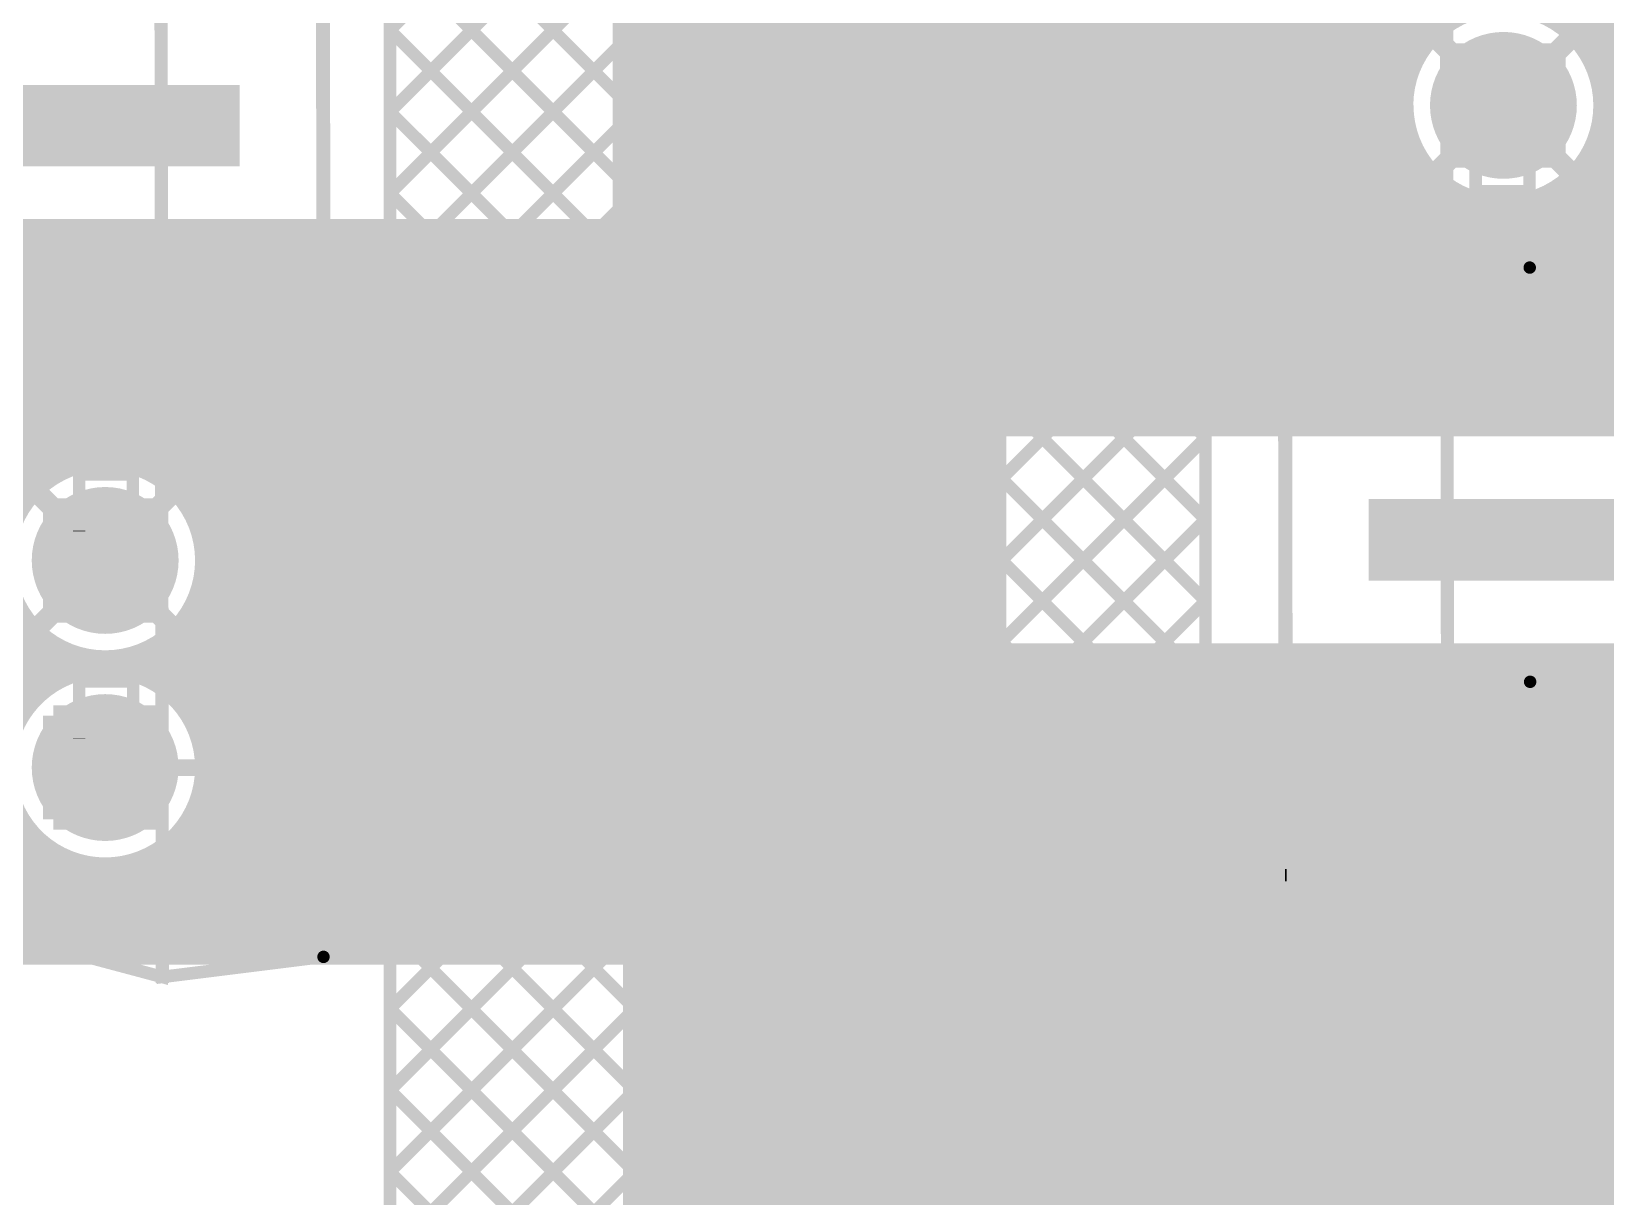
# Model space of a CAD drawing. Extents: x -20 to 155, y -91 to 215.
# Drawn here: x 7.99 to 27.29, y 42.11 to 56.4 of the extents above; entities that cross this region are included whole.
import ezdxf

# ---------------------------------------------------------------- set-up
doc = ezdxf.new("R2010")
doc.units = 0
doc.header["$MEASUREMENT"] = 0
doc.layers.get('0').update_dxf_attribs({"linetype": 'CONTINUOUS'})
for name, color, linetype in [('25-334-0_BOT', 7, 'CONTINUOUS'), ('25-334-0_DRD', 7, 'CONTINUOUS'), ('25-334-0_DRL', 2, 'CONTINUOUS'), ('25-334-0_IN1', 4, 'CONTINUOUS'), ('25-334-0_IN2', 3, 'CONTINUOUS'), ('25-334-0_SMB', 5, 'CONTINUOUS'), ('25-334-0_SMT', 10, 'CONTINUOUS'), ('25-334-0_SST', 12, 'CONTINUOUS'), ('25-334-0_TOP', 11, 'CONTINUOUS'), ('THRUHOLE_TAP', 15, 'CONTINUOUS')]:
    doc.layers.add(name, color=color, linetype=linetype)

# ---------------------------------------------------------------- blocks, each defined once
blk = doc.blocks.new('ROUND_28')
at = {"const_width": 1.09982}
blk.add_lwpolyline([(-0.54991, 0, 1), (0.54991, 0, 1)], format="xyb", close=True, dxfattribs=at)
blk = doc.blocks.new('ROUND_39')
at = {"const_width": 0.90043}
blk.add_lwpolyline([(-0.450214, 0, 1), (0.450214, 0, 1)], format="xyb", close=True, dxfattribs=at)
blk = doc.blocks.new('ROUND_72')
at = {"const_width": 0.7493}
blk.add_lwpolyline([(-0.37465, 0, 1), (0.37465, 0, 1)], format="xyb", close=True, dxfattribs=at)
blk = doc.blocks.new('ROUND_80')
at = {"const_width": 0.54991}
blk.add_lwpolyline([(-0.274954, 0, 1), (0.274954, 0, 1)], format="xyb", close=True, dxfattribs=at)
blk = doc.blocks.new('ROUND_70')
at = {"const_width": 0.0762}
blk.add_lwpolyline([(-0.0381, 0, 1), (0.0381, 0, 1)], format="xyb", close=True, dxfattribs=at)

msp = doc.modelspace()

# ---------------------------------------------------------------- linework, layer by layer
at = {"layer": '25-334-0_BOT', "const_width": 0.254}
for points in [[(15.2654, 102.743), (15.2654, 45.085)], [(15.494, 102.743), (15.494, 45.085)], [(15.7226, 102.743), (15.7226, 45.085)], [(15.9512, 102.743), (15.9512, 45.085)], [(16.1798, 102.743), (16.1798, 45.085)], [(16.4084, 102.743), (16.4084, 45.085)], [(16.637, 102.743), (16.637, 45.085)], [(16.8656, 102.743), (16.8656, 45.085)], [(17.0942, 102.743), (17.0942, 45.085)], [(17.3228, 102.743), (17.3228, 45.085)], [(17.5514, 102.743), (17.5514, 45.085)], [(17.78, 102.743), (17.78, 45.085)], [(18.0086, 102.743), (18.0086, 45.085)], [(18.2372, 102.743), (18.2372, 45.085)], [(18.4658, 102.743), (18.4658, 45.085)], [(18.6944, 102.743), (18.6944, 45.085)], [(18.923, 102.743), (18.923, 45.085)], [(19.1516, 102.743), (19.1516, 45.085)], [(19.3802, 102.743), (19.3802, 45.085)], [(19.6088, 81.534), (19.6088, 45.085)], [(19.8374, 64.643), (19.8374, 51.562)], [(20.066, 64.643), (20.066, 51.562)], [(20.2946, 64.643), (20.2946, 51.562)], [(20.5232, 64.643), (20.5232, 51.562)], [(20.7518, 64.643), (20.7518, 51.562)], [(20.9804, 64.643), (20.9804, 51.562)], [(21.209, 64.643), (21.209, 51.562)], [(21.4376, 64.643), (21.4376, 51.562)], [(21.6662, 64.643), (21.6662, 51.562)], [(21.8948, 64.643), (21.8948, 51.562)], [(22.1234, 64.643), (22.1234, 51.562)], [(22.352, 64.643), (22.352, 51.562)], [(22.5806, 64.643), (22.5806, 51.562)], [(22.8092, 64.643), (22.8092, 51.562)], [(23.0378, 64.643), (23.0378, 51.562)], [(23.2664, 64.643), (23.2664, 51.562)], [(23.495, 64.643), (23.495, 51.562)], [(23.7236, 64.643), (23.7236, 51.562)], [(23.9522, 64.643), (23.9522, 51.562)], [(24.1808, 64.643), (24.1808, 51.562)], [(24.4094, 64.643), (24.4094, 51.562)], [(24.638, 64.643), (24.638, 51.562)], [(27.3812, 64.643), (27.3812, 51.562)], [(15.24, 64.008), (15.24, 53.975)], [(24.8666, 57.65038), (24.8666, 55.88)], [(27.1526, 57.52084), (27.1526, 56.00954)], [(25.0952, 57.24144), (25.0952, 56.28894)], [(25.3238, 57.03062), (25.3238, 56.49722)], [(26.924, 57.18302), (26.924, 56.34482)], [(25.11298, 56.30926), (15.24, 56.30926)], [(89.8652, 56.30926), (26.95702, 56.30926)], [(24.95296, 56.08066), (15.24, 56.08066)], [(89.48928, 56.08066), (27.11704, 56.08066)], [(24.85644, 55.85206), (15.24, 55.85206)], [(89.14892, 55.85206), (27.21102, 55.85206)], [(24.81072, 55.62346), (15.24, 55.62346)], [(88.84412, 55.62346), (27.25674, 55.62346)], [(24.80818, 55.39486), (15.24, 55.39486)], [(88.56218, 55.39486), (27.26182, 55.39486)], [(24.84882, 55.16626), (15.24, 55.16626)], [(24.8666, 55.11038), (24.8666, 51.562)], [(88.30564, 55.16626), (27.22118, 55.16626)], [(24.93772, 54.93766), (15.24, 54.93766)], [(88.06688, 54.93766), (27.13228, 54.93766)], [(27.1526, 54.98084), (27.1526, 51.562)], [(25.08758, 54.70906), (15.24, 54.70906)], [(25.0952, 54.70144), (25.0952, 51.562)], [(87.84844, 54.70906), (26.98242, 54.70906)], [(26.924, 54.64302), (26.924, 51.562)], [(25.33904, 54.48046), (15.24, 54.48046)], [(25.3238, 54.49062), (25.3238, 51.562)], [(25.5524, 54.36362), (25.5524, 51.562)], [(26.4668, 54.3433), (26.4668, 51.562)], [(26.6954, 54.4576), (26.6954, 51.562)], [(87.6427, 54.48046), (26.73096, 54.48046)], [(87.4522, 54.25186), (15.24, 54.25186)], [(25.781, 54.28996), (25.781, 51.562)], [(26.0096, 54.26456), (26.0096, 51.562)], [(26.2382, 54.2798), (26.2382, 51.562)], [(15.24, 53.975), (5.969, 53.975)], [(7.9502, 53.975), (7.9502, 50.70856)], [(8.1788, 53.975), (8.1788, 50.91684)], [(8.4074, 53.975), (8.4074, 51.04638)], [(8.636, 53.975), (8.636, 51.1175)], [(8.8646, 53.975), (8.8646, 51.1429)], [(9.0932, 53.975), (9.0932, 51.12766)], [(9.3218, 53.975), (9.3218, 51.0667)], [(9.5504, 53.975), (9.5504, 50.9524)], [(9.779, 53.975), (9.779, 50.76444)], [(10.0076, 53.975), (10.0076, 50.42916)], [(10.2362, 53.975), (10.2362, 45.085)], [(10.4648, 53.975), (10.4648, 45.085)], [(10.6934, 53.975), (10.6934, 45.085)], [(10.922, 53.975), (10.922, 45.085)], [(11.1506, 53.975), (11.1506, 45.085)], [(11.3792, 53.975), (11.3792, 45.085)], [(11.6078, 53.975), (11.6078, 45.085)], [(11.8364, 53.975), (11.8364, 45.085)], [(12.065, 53.975), (12.065, 45.085)], [(12.2936, 53.975), (12.2936, 45.085)], [(12.5222, 53.975), (12.5222, 45.085)], [(12.7508, 53.975), (12.7508, 45.085)], [(12.9794, 53.975), (12.9794, 45.085)], [(13.208, 53.975), (13.208, 45.085)], [(13.4366, 53.975), (13.4366, 45.085)], [(13.6652, 53.975), (13.6652, 45.085)], [(13.8938, 53.975), (13.8938, 45.085)], [(14.1224, 53.975), (14.1224, 45.085)], [(14.351, 53.975), (14.351, 45.085)], [(14.5796, 53.975), (14.5796, 45.085)], [(14.8082, 53.975), (14.8082, 45.085)], [(15.0368, 53.975), (15.0368, 45.085)], [(87.2744, 54.02326), (15.24, 54.02326)], [(87.1093, 53.79466), (-3.937, 53.79466)], [(86.95436, 53.56606), (-3.937, 53.56606)], [(86.81212, 53.33746), (-3.937, 53.33746)], [(86.6775, 53.10886), (-3.937, 53.10886)], [(86.55304, 52.88026), (-3.937, 52.88026)], [(86.4362, 52.65166), (-3.937, 52.65166)], [(86.32952, 52.42306), (-3.937, 52.42306)], [(86.23046, 52.19446), (-3.937, 52.19446)], [(86.13902, 51.96586), (-3.937, 51.96586)], [(86.0552, 51.73726), (-3.937, 51.73726)], [(19.812, 51.50866), (-3.937, 51.50866)], [(32.131, 51.562), (19.812, 51.562)], [(19.812, 51.562), (19.812, 45.085)], [(19.812, 51.28006), (-3.937, 51.28006)], [(8.4201, 51.05146), (-3.937, 51.05146)], [(19.812, 51.05146), (9.35736, 51.05146)], [(8.05942, 50.82286), (-3.937, 50.82286)], [(19.812, 50.82286), (9.71804, 50.82286)], [(7.86384, 50.59426), (-3.937, 50.59426)], [(19.812, 50.59426), (9.91362, 50.59426)], [(19.812, 50.36566), (10.033, 50.36566)], [(19.812, 50.13706), (10.09904, 50.13706)], [(19.812, 49.90846), (10.11936, 49.90846)], [(19.812, 49.67986), (10.0965, 49.67986)], [(10.0076, 49.40046), (10.0076, 47.88916)], [(19.812, 49.45126), (10.03046, 49.45126)], [(7.87146, 49.22266), (-3.937, 49.22266)], [(7.9502, 49.12106), (7.9502, 48.16856)], [(19.812, 49.22266), (9.906, 49.22266)], [(8.07212, 48.99406), (-3.937, 48.99406)], [(8.1788, 48.91024), (8.1788, 48.37684)], [(19.812, 48.99406), (9.70534, 48.99406)], [(9.779, 49.06264), (9.779, 48.22444)], [(8.44804, 48.76546), (-3.937, 48.76546)], [(8.4074, 48.78324), (8.4074, 48.50638)], [(8.636, 48.70958), (8.636, 48.5775)], [(9.3218, 48.76292), (9.3218, 48.5267)], [(19.812, 48.76546), (9.32942, 48.76546)], [(9.5504, 48.87722), (9.5504, 48.4124)], [(8.48868, 48.53686), (-3.937, 48.53686)], [(8.8646, 48.68418), (8.8646, 48.6029)], [(9.0932, 48.69942), (9.0932, 48.58766)], [(19.812, 48.53686), (9.29132, 48.53686)], [(8.0899, 48.30826), (-3.937, 48.30826)], [(19.812, 48.30826), (9.6901, 48.30826)], [(7.88162, 48.07966), (-3.937, 48.07966)], [(19.812, 48.07966), (9.89838, 48.07966)], [(19.812, 47.85106), (10.02284, 47.85106)], [(19.812, 47.62246), (10.09396, 47.62246)], [(19.812, 47.39386), (10.11936, 47.39386)], [(19.812, 47.16526), (10.10158, 47.16526)], [(10.0076, 46.86046), (10.0076, 45.085)], [(19.812, 46.93666), (10.04062, 46.93666)], [(7.9502, 46.58106), (7.9502, 45.085)], [(19.812, 46.70806), (9.92378, 46.70806)], [(8.04418, 46.47946), (-3.8608, 46.47946)], [(19.812, 46.47946), (9.73328, 46.47946)], [(9.779, 46.52264), (9.779, 45.085)], [(8.38708, 46.25086), (-3.77444, 46.25086)], [(8.1788, 46.37024), (8.1788, 45.085)], [(8.4074, 46.24324), (8.4074, 45.085)], [(9.3218, 46.22292), (9.3218, 45.085)], [(19.812, 46.25086), (9.39038, 46.25086)], [(9.5504, 46.33722), (9.5504, 45.085)], [(19.812, 46.02226), (-3.65506, 46.02226)], [(8.636, 46.16958), (8.636, 45.085)], [(8.8646, 46.14418), (8.8646, 45.085)], [(9.0932, 46.15942), (9.0932, 45.085)], [(19.812, 45.79366), (-3.4925, 45.79366)], [(19.812, 45.56506), (-3.27152, 45.56506)], [(19.812, 45.33646), (-2.94894, 45.33646)], [(19.812, 45.10786), (-2.3241, 45.10786)], [(19.812, 45.085), (-2.159, 45.085)]]:
    msp.add_lwpolyline(points, dxfattribs=at)
for points in [[(26.035, 56.72582, 0.4142136), (24.8031, 55.49392)], [(27.26436, 55.49392, 0.4142136), (26.035, 56.72328)], [(24.80564, 55.49392, 0.4142136), (26.035, 54.26456)], [(26.035, 54.26456, 0.4142136), (27.26436, 55.49392)], [(8.89, 51.14544, 0.4142136), (7.6581, 49.91354)], [(10.11936, 49.91354, 0.4142136), (8.89, 51.1429)], [(7.66064, 49.91354, 0.4142136), (8.89, 48.68418)], [(8.89, 48.68418, 0.4142136), (10.11936, 49.91354)], [(8.89, 48.60544, 0.4142136), (7.6581, 47.37354)], [(10.11936, 47.37354, 0.4142136), (8.89, 48.6029)], [(7.66064, 47.37354, 0.4142136), (8.89, 46.14418)], [(8.89, 46.14418, 0.4142136), (10.11936, 47.37354)]]:
    msp.add_lwpolyline(points, format="xyb", dxfattribs=at)
at = {"layer": '25-334-0_DRD', "const_width": 0.254}
for points in [[(25.4, 56.12892), (25.4, 54.85892)], [(26.67, 56.12892), (25.4, 56.12892)], [(26.035, 56.12892), (26.035, 54.85892)], [(26.67, 54.85892), (26.67, 56.12892)], [(26.67, 55.49392), (25.4, 55.49392)], [(25.4, 54.85892), (26.67, 54.85892)], [(8.255, 52.451), (8.89, 53.086)], [(8.255, 52.959), (8.255, 52.451)], [(8.89, 52.324), (8.255, 52.959)], [(8.89, 53.086), (9.525, 52.451)], [(9.525, 52.959), (8.89, 52.324)], [(9.525, 52.451), (9.525, 52.959)], [(25.4, 52.451), (26.035, 53.086)], [(25.4, 52.959), (25.4, 52.451)], [(26.035, 52.324), (25.4, 52.959)], [(26.035, 53.086), (26.67, 52.451)], [(26.67, 52.959), (26.035, 52.324)], [(26.67, 52.451), (26.67, 52.959)], [(8.255, 50.54854), (8.255, 49.27854)], [(9.525, 50.54854), (8.255, 50.54854)], [(8.89, 50.54854), (8.89, 49.27854)], [(9.525, 49.27854), (9.525, 50.54854)], [(9.525, 49.91354), (8.255, 49.91354)], [(8.255, 49.27854), (9.525, 49.27854)], [(8.255, 48.00854), (8.255, 46.73854)], [(9.525, 48.00854), (8.255, 48.00854)], [(8.89, 48.00854), (8.89, 46.73854)], [(9.525, 46.73854), (9.525, 48.00854)], [(25.4, 47.371), (26.035, 48.006)], [(26.035, 48.006), (26.67, 47.371)], [(25.4, 47.879), (25.4, 47.371)], [(26.035, 47.244), (25.4, 47.879)], [(26.67, 47.879), (26.035, 47.244)], [(26.67, 47.371), (26.67, 47.879)], [(9.525, 47.37354), (8.255, 47.37354)], [(8.255, 46.73854), (9.525, 46.73854)]]:
    msp.add_lwpolyline(points, dxfattribs=at)
at = {"layer": '25-334-0_DRL', "const_width": 1.00076}
for points in [[(7.239, 55.245), (10.541, 55.245)], [(24.384, 50.165), (27.686, 50.165)]]:
    msp.add_lwpolyline(points, dxfattribs=at)
at = {"layer": '25-334-0_IN1'}
for points, const_width in [([(19.4818, 94.6912), (19.4818, 56.15686)], 0.254), ([(19.2532, 94.4626), (19.2532, 55.92826)], 0.254), ([(19.0246, 94.234), (19.0246, 55.69966)], 0.254), ([(18.796, 94.0054), (18.796, 55.47106)], 0.254), ([(18.5674, 93.7768), (18.5674, 55.24246)], 0.254), ([(18.3388, 93.5482), (18.3388, 55.01386)], 0.254), ([(18.1102, 93.3196), (18.1102, 54.78526)], 0.254), ([(17.8816, 93.091), (17.8816, 54.55666)], 0.254), ([(17.653, 92.8624), (17.653, 54.32806)], 0.254), ([(17.4244, 92.6338), (17.4244, 54.09946)], 0.254), ([(17.1958, 92.4052), (17.1958, 53.87086)], 0.254), ([(16.9672, 92.1766), (16.9672, 53.64226)], 0.254), ([(16.7386, 91.948), (16.7386, 53.41366)], 0.254), ([(16.51, 91.7194), (16.51, 53.18506)], 0.254), ([(16.2814, 91.4908), (16.2814, 52.95646)], 0.254), ([(16.0528, 91.2622), (16.0528, 52.72786)], 0.254), ([(15.8242, 91.0336), (15.8242, 52.49926)], 0.254), ([(15.5956, 90.805), (15.5956, 52.27066)], 0.254), ([(15.367, 90.5764), (15.367, 52.04206)], 0.254), ([(8.89, 47.37354), (11.55954, 47.37354), (24.765, 60.579), (35.56, 60.579), (50.927, 75.946), (50.927, 86.36), (50.8, 86.36)], 0.2032), ([(19.7104, 81.534), (19.7104, 56.38546)], 0.254), ([(15.24, 64.008), (15.24, 53.975)], 0.254), ([(24.3332, 61.0108), (11.5824, 48.26)], 0.254), ([(25.01646, 59.9694), (13.30706, 48.26)], 0.254), ([(24.511, 59.4614), (24.511, 53.21808)], 0.254), ([(24.2824, 59.2328), (24.2824, 51.562)], 0.254), ([(24.0538, 59.0042), (24.0538, 51.562)], 0.254), ([(23.8252, 58.7756), (23.8252, 51.562)], 0.254), ([(23.5966, 58.547), (23.5966, 51.562)], 0.254), ([(23.368, 58.3184), (23.368, 51.562)], 0.254), ([(23.1394, 58.0898), (23.1394, 51.562)], 0.254), ([(22.9108, 57.8612), (22.9108, 51.562)], 0.254), ([(22.6822, 57.6326), (22.6822, 51.562)], 0.254), ([(22.4536, 57.404), (22.4536, 51.562)], 0.254), ([(24.7396, 57.48274), (24.7396, 56.0451)], 0.254), ([(27.2542, 57.33034), (27.2542, 56.1975)], 0.254), ([(22.225, 57.1754), (22.225, 51.562)], 0.254), ([(24.9682, 57.11444), (24.9682, 56.4134)], 0.254), ([(27.0256, 57.03316), (27.0256, 56.49468)], 0.254), ([(21.9964, 56.9468), (21.9964, 51.562)], 0.254), ([(21.7678, 56.7182), (21.7678, 51.562)], 0.254), ([(19.812, 56.4896), (15.24, 56.4896)], 0.254), ([(25.03932, 56.4896), (21.53666, 56.4896)], 0.254), ([(21.5392, 56.4896), (21.5392, 51.562)], 0.254), ([(25.03932, 56.4896), (26.035, 55.49392)], 0.254), ([(27.03068, 56.4896), (26.035, 55.49392)], 0.254), ([(42.1386, 56.4896), (27.03068, 56.4896)], 0.254), ([(19.5834, 56.261), (15.24, 56.261)], 0.254), ([(24.8539, 56.261), (21.30806, 56.261)], 0.254), ([(21.3106, 56.261), (21.3106, 51.562)], 0.254), ([(41.91, 56.261), (27.2161, 56.261)], 0.254), ([(19.3548, 56.0324), (15.24, 56.0324)], 0.254), ([(24.73452, 56.0324), (21.07946, 56.0324)], 0.254), ([(21.082, 56.0324), (21.082, 51.562)], 0.254), ([(41.6814, 56.0324), (27.33548, 56.0324)], 0.254), ([(19.1262, 55.8038), (15.24, 55.8038)], 0.254), ([(24.66086, 55.8038), (20.85086, 55.8038)], 0.254), ([(20.8534, 55.8038), (20.8534, 51.562)], 0.254), ([(41.4528, 55.8038), (27.40914, 55.8038)], 0.254), ([(18.8976, 55.5752), (15.24, 55.5752)], 0.254), ([(24.62784, 55.5752), (20.62226, 55.5752)], 0.254), ([(20.6248, 55.5752), (20.6248, 51.562)], 0.254), ([(25.03932, 54.49824), (26.035, 55.49392)], 0.254), ([(27.03068, 54.49824), (26.035, 55.49392)], 0.254), ([(18.669, 55.3466), (15.24, 55.3466)], 0.254), ([(24.63546, 55.3466), (20.39366, 55.3466)], 0.254), ([(20.3962, 55.3466), (20.3962, 51.562)], 0.254), ([(18.4404, 55.118), (15.24, 55.118)], 0.254), ([(24.67864, 55.118), (20.16506, 55.118)], 0.254), ([(20.1676, 55.118), (20.1676, 51.562)], 0.254), ([(40.767, 55.118), (27.39136, 55.118)], 0.254), ([(18.2118, 54.8894), (15.24, 54.8894)], 0.254), ([(24.76246, 54.8894), (19.93646, 54.8894)], 0.254), ([(19.939, 54.8894), (19.939, 51.562)], 0.254), ([(24.7396, 54.94274), (24.7396, 53.6575)], 0.254), ([(40.5384, 54.8894), (27.305, 54.8894)], 0.254), ([(27.2542, 54.79034), (27.2542, 53.75148)], 0.254), ([(17.9832, 54.6608), (15.24, 54.6608)], 0.254), ([(24.89962, 54.6608), (19.70786, 54.6608)], 0.254), ([(19.7104, 54.6608), (19.7104, 48.26)], 0.254), ([(24.9682, 54.57444), (24.9682, 53.90642)], 0.254), ([(40.3098, 54.6608), (27.16784, 54.6608)], 0.254), ([(17.7546, 54.4322), (15.24, 54.4322)], 0.254), ([(25.11044, 54.4322), (19.47926, 54.4322)], 0.254), ([(19.4818, 54.4322), (19.4818, 48.26)], 0.254), ([(25.1968, 54.36362), (25.1968, 54.0766)], 0.254), ([(26.797, 54.31028), (26.797, 54.11978)], 0.254), ([(40.0812, 54.4322), (26.95956, 54.4322)], 0.254), ([(27.0256, 54.49316), (27.0256, 53.96992)], 0.254), ([(17.526, 54.2036), (15.24, 54.2036)], 0.254), ([(25.45334, 54.2036), (19.25066, 54.2036)], 0.254), ([(19.2532, 54.2036), (19.2532, 48.26)], 0.254), ([(25.4254, 54.22392), (25.4254, 54.19344)], 0.254), ([(39.8526, 54.2036), (26.61666, 54.2036)], 0.254), ([(7.90448, 53.975), (2.921, 53.975)], 0.254), ([(14.732, 53.975), (9.87552, 53.975)], 0.254), ([(10.1092, 53.975), (10.1092, 53.75148)], 0.254), ([(10.3378, 53.975), (10.3378, 53.4035)], 0.254), ([(10.5664, 53.975), (10.5664, 48.26)], 0.254), ([(10.795, 53.975), (10.795, 48.26)], 0.254), ([(11.0236, 53.975), (11.0236, 48.26)], 0.254), ([(11.2522, 53.975), (11.2522, 48.26)], 0.254), ([(11.4808, 53.975), (11.4808, 48.26)], 0.254), ([(11.7094, 53.975), (11.7094, 48.38446)], 0.254), ([(11.938, 53.975), (11.938, 48.61306)], 0.254), ([(12.1666, 53.975), (12.1666, 48.84166)], 0.254), ([(12.3952, 53.975), (12.3952, 49.07026)], 0.254), ([(12.6238, 53.975), (12.6238, 49.29886)], 0.254), ([(12.8524, 53.975), (12.8524, 49.52746)], 0.254), ([(13.081, 53.975), (13.081, 49.75606)], 0.254), ([(13.3096, 53.975), (13.3096, 49.98466)], 0.254), ([(13.5382, 53.975), (13.5382, 50.21326)], 0.254), ([(13.7668, 53.975), (13.7668, 50.44186)], 0.254), ([(13.9954, 53.975), (13.9954, 50.67046)], 0.254), ([(14.224, 53.975), (14.224, 50.89906)], 0.254), ([(14.4526, 53.975), (14.4526, 51.12766)], 0.254), ([(14.6812, 53.975), (14.6812, 51.35626)], 0.254), ([(15.24, 53.975), (14.732, 53.975)], 0.254), ([(14.9098, 53.975), (14.9098, 51.58486)], 0.254), ([(15.1384, 53.975), (15.1384, 51.81346)], 0.254), ([(17.2974, 53.975), (15.24, 53.975)], 0.254), ([(25.04948, 53.975), (19.02206, 53.975)], 0.254), ([(19.0246, 53.975), (19.0246, 48.26)], 0.254), ([(39.624, 53.975), (27.02052, 53.975)], 0.254), ([(17.0688, 53.7464), (10.11428, 53.7464)], 0.254), ([(24.81072, 53.7464), (18.79346, 53.7464)], 0.254), ([(18.796, 53.7464), (18.796, 48.26)], 0.254), ([(39.3954, 53.7464), (27.25928, 53.7464)], 0.254), ([(16.8402, 53.5178), (10.27684, 53.5178)], 0.254), ([(24.64816, 53.5178), (18.56486, 53.5178)], 0.254), ([(18.5674, 53.5178), (18.5674, 48.26)], 0.254), ([(16.6116, 53.2892), (10.3886, 53.2892)], 0.254), ([(24.5364, 53.2892), (18.33626, 53.2892)], 0.254), ([(18.3388, 53.2892), (18.3388, 48.26)], 0.254), ([(16.383, 53.0606), (10.45718, 53.0606)], 0.254), ([(24.46782, 53.0606), (18.10766, 53.0606)], 0.254), ([(18.1102, 53.0606), (18.1102, 48.26)], 0.254), ([(16.1544, 52.832), (10.49274, 52.832)], 0.254), ([(24.43226, 52.832), (17.87906, 52.832)], 0.254), ([(17.8816, 52.832), (17.8816, 48.26)], 0.254), ([(15.9258, 52.6034), (10.49528, 52.6034)], 0.254), ([(24.42972, 52.6034), (17.65046, 52.6034)], 0.254), ([(17.653, 52.6034), (17.653, 48.26)], 0.254), ([(15.6972, 52.3748), (10.46226, 52.3748)], 0.254), ([(24.4602, 52.3748), (17.42186, 52.3748)], 0.254), ([(17.4244, 52.3748), (17.4244, 48.26)], 0.254), ([(24.511, 52.19192), (24.511, 51.562)], 0.254), ([(10.3378, 52.0065), (10.3378, 48.26)], 0.254), ([(15.4686, 52.1462), (10.39622, 52.1462)], 0.254), ([(24.52624, 52.1462), (17.19326, 52.1462)], 0.254), ([(17.1958, 52.1462), (17.1958, 48.26)], 0.254), ([(15.24, 51.9176), (10.29208, 51.9176)], 0.254), ([(24.63292, 51.9176), (16.96466, 51.9176)], 0.254), ([(16.9672, 51.9176), (16.9672, 48.26)], 0.254), ([(10.1092, 51.65598), (10.1092, 50.61712)], 0.254), ([(15.0114, 51.689), (10.1346, 51.689)], 0.254), ([(24.78786, 51.689), (16.73606, 51.689)], 0.254), ([(16.7386, 51.689), (16.7386, 48.26)], 0.254), ([(24.7396, 51.7525), (24.7396, 51.562)], 0.254), ([(27.2542, 51.65598), (27.2542, 51.562)], 0.254), ([(37.338, 51.689), (27.2796, 51.689)], 0.254), ([(7.87146, 51.4604), (-4.06146, 51.4604)], 0.254), ([(9.8806, 51.43754), (9.8806, 50.9143)], 0.254), ([(14.7828, 51.4604), (9.90854, 51.4604)], 0.254), ([(19.812, 51.4604), (16.50746, 51.4604)], 0.254), ([(16.51, 51.4604), (16.51, 48.26)], 0.254), ([(24.9047, 51.562), (19.812, 51.562)], 0.254), ([(19.812, 51.562), (19.812, 48.26)], 0.254), ([(32.131, 51.562), (27.1653, 51.562)], 0.254), ([(8.24484, 51.2318), (-4.06146, 51.2318)], 0.254), ([(8.0518, 51.3334), (8.0518, 51.04638)], 0.254), ([(8.2804, 51.21656), (8.2804, 51.18354)], 0.254), ([(14.5542, 51.2318), (9.53262, 51.2318)], 0.254), ([(9.652, 51.28768), (9.652, 51.09718)], 0.254), ([(19.812, 51.2318), (16.27886, 51.2318)], 0.254), ([(16.2814, 51.2318), (16.2814, 48.26)], 0.254), ([(7.99592, 51.0032), (-4.064, 51.0032)], 0.254), ([(7.89432, 50.90922), (8.89, 49.91354)], 0.254), ([(9.88568, 50.90922), (8.89, 49.91354)], 0.254), ([(14.3256, 51.0032), (9.78154, 51.0032)], 0.254), ([(19.812, 51.0032), (16.05026, 51.0032)], 0.254), ([(16.0528, 51.0032), (16.0528, 48.26)], 0.254), ([(14.097, 50.7746), (10.00506, 50.7746)], 0.254), ([(19.812, 50.7746), (15.82166, 50.7746)], 0.254), ([(15.8242, 50.7746), (15.8242, 48.26)], 0.254), ([(13.8684, 50.546), (10.1473, 50.546)], 0.254), ([(19.812, 50.546), (15.59306, 50.546)], 0.254), ([(15.5956, 50.546), (15.5956, 48.26)], 0.254), ([(13.6398, 50.3174), (10.23874, 50.3174)], 0.254), ([(19.812, 50.3174), (15.36446, 50.3174)], 0.254), ([(15.367, 50.3174), (15.367, 48.26)], 0.254), ([(13.4112, 50.0888), (10.287, 50.0888)], 0.254), ([(19.812, 50.0888), (15.13586, 50.0888)], 0.254), ([(15.1384, 50.0888), (15.1384, 48.26)], 0.254), ([(7.89432, 48.91786), (8.89, 49.91354)], 0.254), ([(9.88568, 48.91786), (8.89, 49.91354)], 0.254), ([(13.1826, 49.8602), (10.29716, 49.8602)], 0.254), ([(19.812, 49.8602), (14.90726, 49.8602)], 0.254), ([(14.9098, 49.8602), (14.9098, 48.26)], 0.254), ([(12.954, 49.6316), (10.26922, 49.6316)], 0.254), ([(19.812, 49.6316), (14.67866, 49.6316)], 0.254), ([(14.6812, 49.6316), (14.6812, 48.26)], 0.254), ([(12.7254, 49.403), (10.20064, 49.403)], 0.254), ([(19.812, 49.403), (14.45006, 49.403)], 0.254), ([(14.4526, 49.403), (14.4526, 48.26)], 0.254), ([(12.4968, 49.1744), (10.08634, 49.1744)], 0.254), ([(10.1092, 49.20996), (10.1092, 48.26)], 0.254), ([(19.812, 49.1744), (14.22146, 49.1744)], 0.254), ([(14.224, 49.1744), (14.224, 48.26)], 0.254), ([(7.86892, 48.9458), (-3.59918, 48.9458)], 0.254), ([(9.8806, 48.91278), (9.8806, 48.3743)], 0.254), ([(12.2682, 48.9458), (9.91108, 48.9458)], 0.254), ([(19.812, 48.9458), (13.99286, 48.9458)], 0.254), ([(13.9954, 48.9458), (13.9954, 48.26)], 0.254), ([(8.14832, 48.7172), (-3.37058, 48.7172)], 0.254), ([(8.0518, 48.78324), (8.0518, 48.50638)], 0.254), ([(12.0396, 48.7172), (9.63168, 48.7172)], 0.254), ([(9.652, 48.7299), (9.652, 48.55718)], 0.254), ([(19.812, 48.7172), (13.76426, 48.7172)], 0.254), ([(13.7668, 48.7172), (13.7668, 48.26)], 0.254), ([(8.02894, 48.4886), (-3.03276, 48.4886)], 0.254), ([(11.811, 48.4886), (9.75106, 48.4886)], 0.254), ([(19.812, 48.4886), (13.53566, 48.4886)], 0.254), ([(13.5382, 48.4886), (13.5382, 48.26)], 0.254), ([(11.5824, 48.26), (9.98474, 48.26)], 0.254), ([(19.812, 48.26), (13.30706, 48.26)], 0.254)]:
    msp.add_lwpolyline(points, dxfattribs=dict(at, const_width=const_width))
at = {"layer": '25-334-0_IN1', "const_width": 0.254}
for points in [[(25.4254, 56.76392, 0.2884414), (24.6253, 55.49392)], [(27.44216, 55.49392, 0.2888824), (26.64206, 56.76392)], [(24.62784, 55.49392, 0.296342), (25.4635, 54.20868)], [(26.6065, 54.20868, 0.2963416), (27.44216, 55.49392)], [(25.4635, 54.20868, 0.3114165), (24.42718, 52.705)], [(27.64282, 52.705, 0.3114166), (26.6065, 54.20868)], [(7.90448, 53.975, 0.2317349), (7.28247, 52.705)], [(10.49782, 52.705, 0.2317349), (9.8757, 53.97523)], [(7.28218, 52.705, 0.3114166), (8.3185, 51.20132)], [(9.45896, 51.20132, 0.3118219), (10.49782, 52.705)], [(24.42718, 52.705, 0.2003646), (24.90447, 51.56176)], [(27.1653, 51.562, 0.2003647), (27.64249, 52.705)], [(8.3185, 51.20132, 0.2965412), (7.4803, 49.91354)], [(10.29716, 49.91354, 0.2969896), (9.45896, 51.20132)], [(7.48284, 49.91354, 0.2884415), (8.2804, 48.64354)], [(9.49706, 48.64354, 0.2888822), (10.29716, 49.91354)], [(8.2804, 48.64354, 0.1111094), (7.79519, 48.26005)], [(9.98474, 48.26, 0.111521), (9.4975, 48.64445)]]:
    msp.add_lwpolyline(points, format="xyb", dxfattribs=at)
at = {"layer": '25-334-0_IN2', "const_width": 0.254}
for points in [[(15.49146, 103.378), (15.49146, 39.878)], [(15.72006, 103.378), (15.72006, 39.878)], [(15.94866, 103.378), (15.94866, 39.878)], [(16.17726, 103.378), (16.17726, 39.878)], [(16.40586, 103.378), (16.40586, 39.878)], [(16.63446, 103.378), (16.63446, 39.878)], [(16.86306, 103.378), (16.86306, 39.878)], [(17.09166, 103.378), (17.09166, 39.878)], [(17.32026, 103.378), (17.32026, 39.878)], [(17.54886, 103.378), (17.54886, 39.878)], [(17.77746, 103.378), (17.77746, 39.878)], [(18.00606, 103.378), (18.00606, 39.878)], [(18.23466, 103.378), (18.23466, 39.878)], [(18.46326, 103.378), (18.46326, 39.878)], [(18.69186, 103.378), (18.69186, 39.878)], [(18.92046, 103.378), (18.92046, 39.878)], [(19.14906, 103.378), (19.14906, 39.878)], [(19.37766, 103.378), (19.37766, 39.878)], [(19.60626, 88.773), (19.60626, 39.878)], [(19.685, 64.643), (19.685, 48.768)], [(15.367, 56.642), (15.367, 41.275), (3.048, 41.275)], [(19.685, 56.3372), (15.367, 56.3372)], [(19.685, 56.1086), (15.367, 56.1086)], [(19.685, 55.88), (15.367, 55.88)], [(19.685, 55.6514), (15.367, 55.6514)], [(19.685, 55.4228), (15.367, 55.4228)], [(19.685, 55.1942), (15.367, 55.1942)], [(19.685, 54.9656), (15.367, 54.9656)], [(19.685, 54.737), (15.367, 54.737)], [(19.685, 54.5084), (15.367, 54.5084)], [(19.685, 54.2798), (15.367, 54.2798)], [(19.685, 54.0512), (15.367, 54.0512)], [(19.685, 53.8226), (15.367, 53.8226)], [(19.685, 53.594), (15.367, 53.594)], [(19.685, 53.3654), (15.367, 53.3654)], [(19.685, 53.1368), (15.367, 53.1368)], [(19.685, 52.9082), (15.367, 52.9082)], [(19.685, 52.6796), (15.367, 52.6796)], [(19.685, 52.451), (15.367, 52.451)], [(19.685, 52.2224), (15.367, 52.2224)], [(19.685, 51.9938), (15.367, 51.9938)], [(19.685, 51.7652), (15.367, 51.7652)], [(19.685, 51.5366), (15.367, 51.5366)], [(19.685, 51.308), (15.367, 51.308)], [(19.685, 51.0794), (15.367, 51.0794)], [(19.685, 50.8508), (15.367, 50.8508)], [(19.685, 50.6222), (15.367, 50.6222)], [(19.685, 50.3936), (15.367, 50.3936)], [(19.685, 50.165), (15.367, 50.165)], [(19.685, 49.9364), (15.367, 49.9364)], [(19.685, 49.7078), (15.367, 49.7078)], [(19.685, 49.4792), (15.367, 49.4792)], [(19.685, 49.2506), (15.367, 49.2506)], [(19.685, 49.022), (15.367, 49.022)], [(19.685, 48.7934), (15.367, 48.7934)], [(23.241, 48.768), (19.685, 48.768)], [(19.83486, 48.768), (19.83486, 39.878)], [(20.06346, 48.768), (20.06346, 39.878)], [(20.29206, 48.768), (20.29206, 39.878)], [(20.52066, 48.768), (20.52066, 39.878)], [(20.74926, 48.768), (20.74926, 39.878)], [(20.97786, 48.768), (20.97786, 39.878)], [(21.20646, 48.768), (21.20646, 39.878)], [(21.43506, 48.768), (21.43506, 39.878)], [(21.66366, 48.768), (21.66366, 39.878)], [(21.89226, 48.768), (21.89226, 39.878)], [(22.12086, 48.768), (22.12086, 39.878)], [(22.34946, 48.768), (22.34946, 39.878)], [(22.57806, 48.768), (22.57806, 39.878)], [(22.80666, 48.768), (22.80666, 22.04466)], [(23.03526, 48.768), (23.03526, 22.27326)], [(27.686, 48.768), (23.241, 48.768)], [(23.26386, 48.768), (23.26386, 22.50186)], [(23.49246, 48.768), (23.49246, 22.733)], [(23.72106, 48.768), (23.72106, 22.733)], [(23.94966, 48.768), (23.94966, 22.733)], [(24.17826, 48.768), (24.17826, 22.733)], [(24.40686, 48.768), (24.40686, 22.733)], [(24.63546, 48.768), (24.63546, 22.733)], [(24.86406, 48.768), (24.86406, 22.733)], [(25.09266, 48.768), (25.09266, 22.733)], [(25.32126, 48.768), (25.32126, 22.733)], [(25.54986, 48.768), (25.54986, 22.733)], [(25.77846, 48.768), (25.77846, 22.733)], [(26.00706, 48.768), (26.00706, 22.733)], [(26.23566, 48.768), (26.23566, 22.733)], [(26.46426, 48.768), (26.46426, 22.733)], [(26.69286, 48.768), (26.69286, 22.76856)], [(26.92146, 48.768), (26.92146, 22.8473)], [(27.15006, 48.768), (27.15006, 22.98192)], [(27.37866, 48.768), (27.37866, 23.19528)], [(27.686, 48.5648), (15.367, 48.5648)], [(27.686, 48.3362), (15.367, 48.3362)], [(27.686, 48.1076), (15.367, 48.1076)], [(27.686, 47.879), (15.367, 47.879)], [(27.686, 47.6504), (15.367, 47.6504)], [(27.686, 47.4218), (15.367, 47.4218)], [(27.686, 47.1932), (15.367, 47.1932)], [(27.686, 46.9646), (15.367, 46.9646)], [(27.686, 46.736), (15.367, 46.736)], [(27.686, 46.5074), (15.367, 46.5074)], [(27.686, 46.2788), (15.367, 46.2788)], [(27.686, 46.0502), (15.367, 46.0502)], [(27.686, 45.8216), (15.367, 45.8216)], [(27.686, 45.593), (15.367, 45.593)], [(27.686, 45.3644), (15.367, 45.3644)], [(27.686, 45.1358), (15.367, 45.1358)], [(27.686, 44.9072), (15.367, 44.9072)], [(27.686, 44.6786), (15.367, 44.6786)], [(27.686, 44.45), (15.367, 44.45)], [(27.686, 44.2214), (15.367, 44.2214)], [(27.686, 43.9928), (15.367, 43.9928)], [(27.686, 43.7642), (15.367, 43.7642)], [(27.686, 43.5356), (15.367, 43.5356)], [(27.686, 43.307), (15.367, 43.307)], [(27.686, 43.0784), (15.367, 43.0784)], [(27.686, 42.8498), (15.367, 42.8498)], [(27.686, 42.6212), (15.367, 42.6212)], [(27.686, 42.3926), (15.367, 42.3926)], [(27.686, 42.164), (15.367, 42.164)]]:
    msp.add_lwpolyline(points, dxfattribs=at)
at = {"layer": '25-334-0_SMB', "const_width": 1.99898}
for points in [[(17.145, 46.736), (17.145, 100.965)], [(20.32, 62.992), (20.32, 53.213)], [(23.368, 62.992), (23.368, 53.213)], [(13.716, 52.324), (13.716, 46.736)]]:
    msp.add_lwpolyline(points, dxfattribs=at)
at = {"layer": '25-334-0_SMT', "const_width": 1.99898}
for points in [[(17.399, 47.117), (17.399, 101.981)], [(35.052, 47.117), (17.526, 47.117)]]:
    msp.add_lwpolyline(points, dxfattribs=at)
at = {"layer": '25-334-0_SST', "const_width": 0.1524}
for points in [[(22.38248, 109.41812), (22.38248, 34.417), (12.3825, 34.417)], [(12.3825, 109.41812), (12.3825, 34.417)], [(22.38248, 66.41592), (12.3825, 56.41594)], [(12.3825, 66.41338), (22.38248, 56.4134)], [(12.3825, 65.41516), (22.38248, 55.41518)], [(22.38248, 65.41516), (12.3825, 55.41518)], [(12.3825, 64.4144), (22.38248, 54.41442)], [(22.38248, 64.4144), (12.3825, 54.41442)], [(22.38248, 63.41618), (12.3825, 53.4162)], [(12.3825, 63.41364), (22.38248, 53.41366)], [(12.3825, 62.41542), (22.38248, 52.41544)], [(22.38248, 62.41542), (12.3825, 52.41544)], [(12.3825, 61.41466), (22.38248, 51.41468)], [(22.38248, 61.41466), (12.3825, 51.41468)], [(6.86308, 59.8805), (6.86308, 59.87542), (6.91134, 59.89066), (9.56564, 60.6044), (9.56564, 60.60948), (9.5758, 60.60948), (9.5758, 60.6044), (9.59612, 44.80814), (9.58596, 44.80814), (9.56564, 60.6044), (9.5758, 60.6044), (9.56564, 60.60948), (6.86308, 59.8805), (6.86308, 59.87542)], [(11.56716, 45.05198), (9.59612, 44.8056), (9.59612, 44.80814), (11.56716, 45.05198), (11.54684, 60.36564), (11.54684, 60.36818), (9.5758, 60.60948), (9.5758, 60.6044), (11.54684, 60.36564)], [(23.35784, 60.35802), (25.32888, 60.60186), (23.35784, 60.35802), (23.37816, 45.04436), (23.37816, 45.04182), (25.3492, 44.80052), (25.3492, 44.8056), (23.37816, 45.04436)], [(28.05938, 45.5295), (28.05938, 45.53204), (28.01366, 45.51934), (25.35682, 44.8056), (25.35682, 44.80052), (25.3492, 44.80052), (25.3492, 44.8056), (25.32888, 60.60186), (25.33904, 60.60186), (25.35682, 44.8056), (25.3492, 44.8056), (25.35682, 44.80052), (28.05938, 45.5295), (28.05938, 45.53458)], [(22.38248, 60.41644), (12.3825, 50.41646)], [(12.3825, 60.4139), (22.38248, 50.41392)], [(11.58494, 46.0629), (11.56716, 59.35472), (11.56716, 59.76366), (11.54684, 59.76366)], [(12.3825, 59.41568), (22.38248, 49.4157)], [(22.38248, 59.41568), (12.3825, 49.4157)], [(23.34006, 59.3471), (23.3553, 46.05528), (23.35784, 45.64634), (23.37816, 45.64634)], [(12.3825, 58.41492), (22.38248, 48.41494)], [(22.38248, 58.41492), (12.3825, 48.41494)], [(22.38248, 57.4167), (12.3825, 47.41672)], [(12.3825, 57.41416), (22.38248, 47.41418)], [(12.3825, 56.41594), (22.38248, 46.41596)], [(22.38248, 56.41594), (12.3825, 46.41596)], [(26.35504, 55.29072), (26.35504, 55.69966), (26.35504, 55.84444), (26.3525, 56.0451), (25.69464, 56.0451), (25.69464, 55.84444), (25.69464, 55.69966), (25.69464, 55.28818), (25.69464, 55.13578), (26.35504, 55.13578), (26.35504, 55.29072), (25.69464, 55.28818)], [(25.69464, 56.0451), (26.3525, 56.0451)], [(25.69464, 55.84444), (26.35504, 55.84444)], [(25.69464, 55.69966), (26.35504, 55.69966)], [(12.3825, 55.41518), (22.38248, 45.4152)], [(22.38248, 55.41518), (12.3825, 45.4152)], [(25.69464, 55.1307), (26.35504, 55.13324), (26.35504, 54.44236), (25.69464, 54.43982), (25.69464, 55.1307), (25.69464, 55.13578)], [(26.35504, 55.13578), (26.35504, 55.13324)], [(22.38248, 54.41696), (12.3825, 44.41698)], [(12.3825, 54.41442), (22.38248, 44.41444)], [(9.22528, 53.30444), (8.56488, 53.3019), (8.56488, 53.30698), (8.56488, 53.3019), (8.56742, 53.00472), (8.56742, 52.40528), (8.56742, 52.10556), (9.22782, 52.10556), (9.22782, 52.40528), (9.22528, 53.00472), (8.56742, 53.00472), (9.22528, 53.00472), (9.22528, 53.30444), (9.22528, 53.30698), (8.56488, 53.30698), (8.56488, 53.50764), (9.22528, 53.51018), (9.22528, 53.30698)], [(12.3825, 53.4162), (22.38248, 43.41622)], [(22.38248, 53.4162), (12.3825, 43.41622)], [(25.69718, 53.30444), (25.69718, 53.5051), (26.35758, 53.5051), (26.35758, 53.30444)], [(26.35758, 53.5051), (25.69718, 53.5051)], [(25.69972, 52.10556), (26.35758, 52.1081), (26.35758, 52.10302), (26.35758, 52.1081), (26.35758, 52.40528), (26.35758, 53.00472), (26.35758, 53.30444), (25.69718, 53.30444), (25.69718, 53.00472), (25.69718, 52.40528), (25.69718, 52.40274), (26.35758, 52.40528), (25.69718, 52.40528), (25.69718, 52.40274), (25.69972, 52.10556), (25.69972, 52.10302), (26.35758, 52.10302), (26.36012, 51.90236), (25.69972, 51.89982), (25.69972, 52.10302)], [(25.69718, 53.00472), (26.35758, 53.00472)], [(9.22782, 52.40528), (8.56742, 52.40528)], [(12.3825, 52.41544), (22.38248, 42.41546)], [(22.38248, 52.41544), (12.3825, 42.41546)], [(9.22782, 52.10556), (9.22782, 51.9049), (8.56742, 51.9049), (8.56742, 52.10556)], [(8.56742, 51.9049), (8.56742, 51.90236), (9.22782, 51.9049)], [(22.38248, 51.41722), (12.3825, 41.41724)], [(12.3825, 51.41468), (22.38248, 41.4147)], [(9.23036, 50.27676), (8.56996, 50.27676), (8.56996, 50.96764), (9.22782, 50.97018), (9.23036, 50.27676), (9.23036, 50.27422)], [(12.3825, 50.41646), (22.38248, 40.41648)], [(22.38248, 50.41646), (12.3825, 40.41648)], [(8.56996, 50.27168), (8.56996, 50.27676)], [(8.56996, 50.11928), (8.56996, 49.71034), (8.56996, 49.56556), (8.56996, 49.3649), (8.56996, 49.36236), (9.23036, 49.3649), (9.23036, 49.56556), (9.23036, 49.71034), (9.23036, 50.11928), (9.23036, 50.27422), (8.56996, 50.27168), (8.56996, 50.11928), (9.23036, 50.11928)], [(9.23036, 49.71034), (8.56996, 49.71034)], [(9.23036, 49.56556), (8.56996, 49.56556)], [(9.23036, 49.3649), (8.56996, 49.3649)], [(12.3825, 49.4157), (22.38248, 39.41572)], [(22.38248, 49.4157), (12.3825, 39.41572)], [(9.2329, 47.73676), (8.5725, 47.73676), (8.5725, 48.42764), (9.2329, 48.43018), (9.2329, 47.73676), (9.2329, 47.73422)], [(22.38248, 48.41748), (12.3825, 38.4175)], [(12.3825, 48.41494), (22.38248, 38.41496)], [(26.36266, 48.22444), (26.3652, 47.92472), (26.3652, 47.32528), (26.3652, 47.0281), (26.3652, 47.02302), (26.3652, 47.0281), (25.7048, 47.02556), (25.7048, 47.02302), (25.7048, 46.81982), (26.3652, 46.82236), (26.3652, 47.02302), (25.7048, 47.02302), (25.7048, 47.02556), (25.7048, 47.32274), (25.7048, 47.32528), (26.3652, 47.32528), (25.7048, 47.32274), (25.7048, 47.32528), (25.7048, 47.92472), (25.7048, 48.22444), (26.36266, 48.22444), (26.36266, 48.4251), (25.70226, 48.4251), (25.7048, 48.22444)], [(26.36266, 48.4251), (25.70226, 48.4251)], [(25.7048, 47.92472), (26.3652, 47.92472)], [(8.5725, 47.73168), (8.5725, 47.73676)], [(9.2329, 47.02556), (9.2329, 46.8249), (8.57504, 46.8249), (8.57504, 47.02556), (9.2329, 47.02556), (9.2329, 47.17034), (9.2329, 47.57928), (9.2329, 47.73422), (8.5725, 47.73168), (8.5725, 47.57928), (9.2329, 47.57928)], [(8.5725, 47.57928), (8.5725, 47.17034), (8.57504, 47.02556)], [(12.3825, 47.41672), (22.38248, 37.41674)], [(22.38248, 47.41672), (12.3825, 37.41674)], [(9.2329, 47.17034), (8.5725, 47.17034)], [(8.57504, 46.8249), (8.57504, 46.82236), (9.2329, 46.8249)], [(12.3825, 46.41596), (22.38248, 36.41598)], [(22.38248, 46.41596), (12.3825, 36.41598)], [(11.56462, 46.0629), (11.58494, 46.0629), (11.58494, 45.65396), (11.56462, 45.65396)], [(23.37562, 46.05528), (23.3553, 46.05528)], [(6.86308, 45.53204), (6.8834, 45.5295), (6.92912, 45.5168), (9.58596, 44.80814), (9.58596, 44.8056), (6.8834, 45.52696), (6.8834, 45.5295)], [(22.38248, 45.41774), (12.3825, 35.41776)], [(12.3825, 45.4152), (22.38248, 35.41522)], [(22.38248, 44.41698), (12.3825, 34.417)], [(12.3825, 44.41698), (22.38248, 34.417)], [(12.3825, 43.41622), (21.38172, 34.417)], [(22.38248, 43.41622), (13.38326, 34.417)], [(12.3825, 42.41546), (20.38096, 34.417)], [(22.38248, 42.418), (14.38148, 34.417)]]:
    msp.add_lwpolyline(points, dxfattribs=at)
at = {"layer": '25-334-0_TOP', "const_width": 0.254}
for points in [[(15.36954, 103.378), (15.36954, 45.212)], [(15.59814, 103.378), (15.59814, 45.212)], [(15.82674, 103.378), (15.82674, 45.212)], [(16.05534, 103.378), (16.05534, 45.212)], [(16.28394, 103.378), (16.28394, 45.212)], [(16.51254, 103.378), (16.51254, 45.212)], [(16.74114, 103.378), (16.74114, 45.212)], [(16.96974, 103.378), (16.96974, 45.212)], [(17.19834, 103.378), (17.19834, 45.212)], [(17.42694, 103.378), (17.42694, 45.212)], [(17.65554, 103.378), (17.65554, 45.212)], [(17.88414, 103.378), (17.88414, 45.212)], [(18.11274, 103.378), (18.11274, 45.212)], [(18.34134, 103.378), (18.34134, 45.212)], [(18.56994, 103.378), (18.56994, 45.212)], [(18.79854, 103.378), (18.79854, 45.212)], [(19.02714, 103.378), (19.02714, 45.212)], [(19.25574, 103.378), (19.25574, 45.212)], [(19.48434, 103.378), (19.48434, 45.212)], [(19.71294, 64.643), (19.71294, 45.212)], [(19.812, 64.262), (19.812, 48.768)], [(15.24, 56.642), (15.24, 45.212)], [(19.812, 56.33212), (15.24, 56.33212)], [(19.812, 56.10352), (15.24, 56.10352)], [(19.812, 55.87492), (15.24, 55.87492)], [(19.812, 55.64632), (15.24, 55.64632)], [(19.812, 55.41772), (15.24, 55.41772)], [(19.812, 55.18912), (15.24, 55.18912)], [(19.812, 54.96052), (15.24, 54.96052)], [(19.812, 54.73192), (15.24, 54.73192)], [(19.812, 54.50332), (15.24, 54.50332)], [(19.812, 54.27472), (15.24, 54.27472)], [(19.812, 54.04612), (15.24, 54.04612)], [(19.812, 53.81752), (15.24, 53.81752)], [(19.812, 53.58892), (15.24, 53.58892)], [(19.812, 53.36032), (15.24, 53.36032)], [(19.812, 53.13172), (15.24, 53.13172)], [(19.812, 52.90312), (15.24, 52.90312)], [(19.812, 52.67452), (15.24, 52.67452)], [(19.812, 52.44592), (15.24, 52.44592)], [(19.812, 52.21732), (15.24, 52.21732)], [(19.812, 51.98872), (15.24, 51.98872)], [(19.812, 51.76012), (15.24, 51.76012)], [(19.812, 51.53152), (15.24, 51.53152)], [(19.812, 51.30292), (15.24, 51.30292)], [(19.812, 51.07432), (15.24, 51.07432)], [(19.812, 50.84572), (15.24, 50.84572)], [(19.812, 50.61712), (15.24, 50.61712)], [(19.812, 50.38852), (15.24, 50.38852)], [(19.812, 50.15992), (15.24, 50.15992)], [(19.812, 49.93132), (15.24, 49.93132)], [(19.812, 49.70272), (15.24, 49.70272)], [(19.812, 49.47412), (15.24, 49.47412)], [(19.812, 49.24552), (15.24, 49.24552)], [(19.812, 49.01692), (15.24, 49.01692)], [(19.812, 48.78832), (15.24, 48.78832)], [(30.988, 48.768), (19.812, 48.768)], [(19.94154, 48.768), (19.94154, 45.212)], [(20.17014, 48.768), (20.17014, 45.212)], [(20.39874, 48.768), (20.39874, 45.212)], [(20.62734, 48.768), (20.62734, 45.212)], [(20.85594, 48.768), (20.85594, 45.212)], [(21.08454, 48.768), (21.08454, 45.212)], [(21.31314, 48.768), (21.31314, 45.212)], [(21.54174, 48.768), (21.54174, 45.212)], [(21.77034, 48.768), (21.77034, 45.212)], [(21.99894, 48.768), (21.99894, 45.212)], [(22.22754, 48.768), (22.22754, 45.212)], [(22.45614, 48.768), (22.45614, 45.212)], [(22.68474, 48.768), (22.68474, 45.212)], [(22.91334, 48.768), (22.91334, 45.212)], [(23.14194, 48.768), (23.14194, 45.212)], [(23.37054, 48.768), (23.37054, 45.212)], [(23.59914, 48.768), (23.59914, 45.212)], [(23.82774, 48.768), (23.82774, 45.212)], [(24.05634, 48.768), (24.05634, 45.212)], [(24.28494, 48.768), (24.28494, 45.212)], [(24.51354, 48.768), (24.51354, 45.212)], [(24.74214, 48.768), (24.74214, 45.212)], [(24.97074, 48.768), (24.97074, 45.212)], [(25.19934, 48.768), (25.19934, 45.212)], [(25.42794, 48.768), (25.42794, 45.212)], [(25.65654, 48.768), (25.65654, 45.212)], [(25.88514, 48.768), (25.88514, 45.212)], [(26.11374, 48.768), (26.11374, 45.212)], [(26.34234, 48.768), (26.34234, 45.212)], [(26.57094, 48.768), (26.57094, 45.212)], [(26.79954, 48.768), (26.79954, 45.212)], [(27.02814, 48.768), (27.02814, 45.212)], [(27.25674, 48.768), (27.25674, 45.212)], [(36.957, 48.55972), (15.24, 48.55972)], [(36.957, 48.33112), (15.24, 48.33112)], [(36.957, 48.10252), (15.24, 48.10252)], [(36.957, 47.87392), (15.24, 47.87392)], [(36.957, 47.64532), (15.24, 47.64532)], [(36.957, 47.41672), (15.24, 47.41672)], [(36.957, 47.18812), (15.24, 47.18812)], [(36.957, 46.95952), (15.24, 46.95952)], [(36.94684, 46.73092), (15.24, 46.73092)], [(36.90366, 46.50232), (15.24, 46.50232)], [(36.82746, 46.27372), (15.24, 46.27372)], [(36.71316, 46.04512), (15.24, 46.04512)], [(36.5506, 45.81652), (15.24, 45.81652)], [(36.31438, 45.58792), (15.24, 45.58792)], [(35.941, 45.35932), (15.24, 45.35932)], [(35.306, 45.212), (15.24, 45.212)]]:
    msp.add_lwpolyline(points, dxfattribs=at)

# ---------------------------------------------------------------- block references
at = {"layer": '25-334-0_BOT'}
for name, p in [('ROUND_39', (26.035, 55.49392)), ('ROUND_28', (8.89, 52.705)), ('ROUND_28', (26.035, 52.705)), ('ROUND_39', (8.89, 49.91354)), ('ROUND_28', (26.035, 47.625)), ('ROUND_39', (8.89, 47.37354))]:
    msp.add_blockref(name, p, dxfattribs=at)
at = {"layer": '25-334-0_DRL'}
for name, p in [('ROUND_80', (26.035, 55.49392)), ('ROUND_72', (8.89, 52.705)), ('ROUND_72', (26.035, 52.705)), ('ROUND_80', (8.89, 49.91354)), ('ROUND_72', (26.035, 47.625)), ('ROUND_80', (8.89, 47.37354))]:
    msp.add_blockref(name, p, dxfattribs=at)
at = {"layer": '25-334-0_IN1'}
for name, p in [('ROUND_39', (26.035, 55.49392)), ('ROUND_28', (8.89, 52.705)), ('ROUND_28', (26.035, 52.705)), ('ROUND_39', (8.89, 49.91354)), ('ROUND_28', (26.035, 47.625)), ('ROUND_39', (8.89, 47.37354))]:
    msp.add_blockref(name, p, dxfattribs=at)
at = {"layer": '25-334-0_IN2'}
for name, p in [('ROUND_39', (26.035, 55.49392)), ('ROUND_28', (8.89, 52.705)), ('ROUND_28', (26.035, 52.705)), ('ROUND_39', (8.89, 49.91354)), ('ROUND_28', (26.035, 47.625)), ('ROUND_39', (8.89, 47.37354))]:
    msp.add_blockref(name, p, dxfattribs=at)
at = {"layer": '25-334-0_SMB'}
for name, p in [('ROUND_39', (26.035, 55.49392)), ('ROUND_28', (8.89, 52.705)), ('ROUND_28', (26.035, 52.705)), ('ROUND_39', (8.89, 49.91354)), ('ROUND_28', (26.035, 47.625)), ('ROUND_39', (8.89, 47.37354))]:
    msp.add_blockref(name, p, dxfattribs=at)
at = {"layer": '25-334-0_SMT'}
for name, p in [('ROUND_39', (26.035, 55.49392)), ('ROUND_28', (8.89, 52.705)), ('ROUND_28', (26.035, 52.705)), ('ROUND_39', (8.89, 49.91354)), ('ROUND_28', (26.035, 47.625)), ('ROUND_39', (8.89, 47.37354))]:
    msp.add_blockref(name, p, dxfattribs=at)
at = {"layer": '25-334-0_SST'}
for p in [(26.35758, 53.5051), (26.36266, 48.4251), (11.56716, 45.05198)]:
    msp.add_blockref('ROUND_70', p, dxfattribs=at)
at = {"layer": '25-334-0_TOP'}
for name, p in [('ROUND_39', (26.035, 55.49392)), ('ROUND_28', (8.89, 52.705)), ('ROUND_28', (26.035, 52.705)), ('ROUND_39', (8.89, 49.91354)), ('ROUND_28', (26.035, 47.625)), ('ROUND_39', (8.89, 47.37354))]:
    msp.add_blockref(name, p, dxfattribs=at)
at = {"layer": 'THRUHOLE_TAP'}
for name, p in [('ROUND_80', (26.035, 55.49392)), ('ROUND_72', (8.89, 52.705)), ('ROUND_72', (26.035, 52.705)), ('ROUND_80', (8.89, 49.91354)), ('ROUND_72', (26.035, 47.625)), ('ROUND_80', (8.89, 47.37354))]:
    msp.add_blockref(name, p, dxfattribs=at)

doc.saveas('drawing.dxf')
